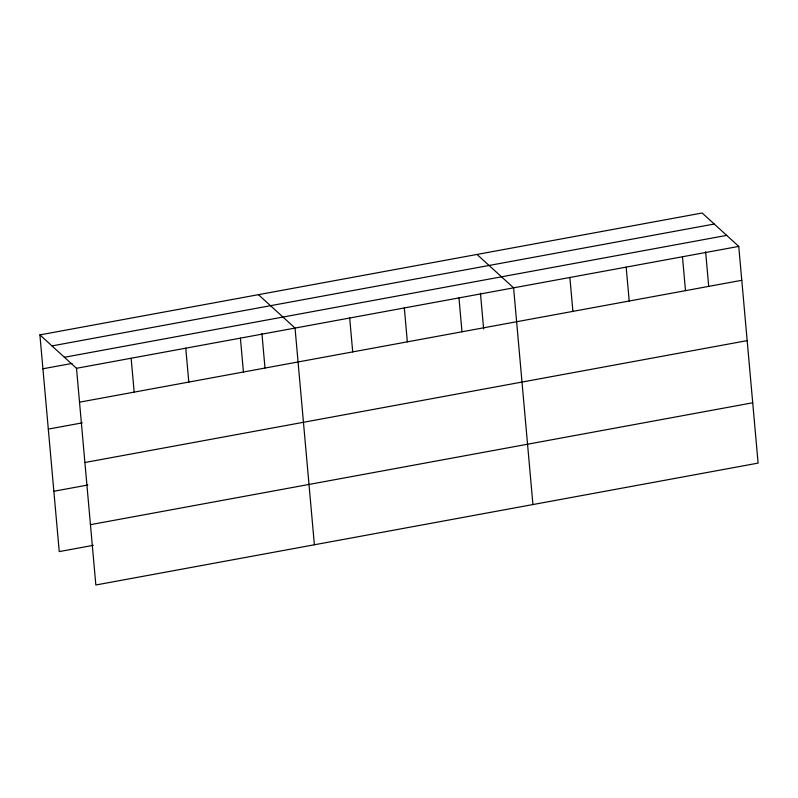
<?xml version="1.0" encoding="UTF-8"?>
<svg xmlns="http://www.w3.org/2000/svg" width="798" height="798" viewBox="0 0 798 798"><rect width="100%" height="100%" fill="white"/><g stroke="black" fill="none" stroke-linecap="round" stroke-linejoin="round"><path stroke-width="1.2" d="M39.9 334.891L702.16 213.006L738.758 246.402L758.1 463.109L95.84 584.994L76.498 368.297L39.9 334.891L59.242 551.598L93.236 545.343M51.98 345.913L714.24 224.029M64.419 357.275L726.679 235.38M42.922 368.776L72.059 363.419M76.498 368.297L738.758 246.402M79.521 402.182L741.781 280.298M48.309 429.105L82.304 422.85M84.907 462.511L747.167 340.626M53.855 491.269L87.85 485.004M90.453 524.665L752.714 402.781M476.995 254.442L513.593 287.849L532.934 504.555M258.442 294.671L295.041 328.068L314.382 544.775M705.622 251.819L708.704 286.292M682.47 256.766L685.492 290.652M626.171 267.131L629.203 301.016M569.882 277.485L572.904 311.38M480.456 293.255L483.638 328.966M458.96 297.903L461.982 331.788M404.317 307.958L407.339 341.843M349.684 318.013L352.706 351.898M261.914 333.484L264.986 367.958M240.407 338.123L243.43 372.018M185.774 348.177L188.797 382.072M131.131 358.242L134.164 392.127"/></g></svg>
